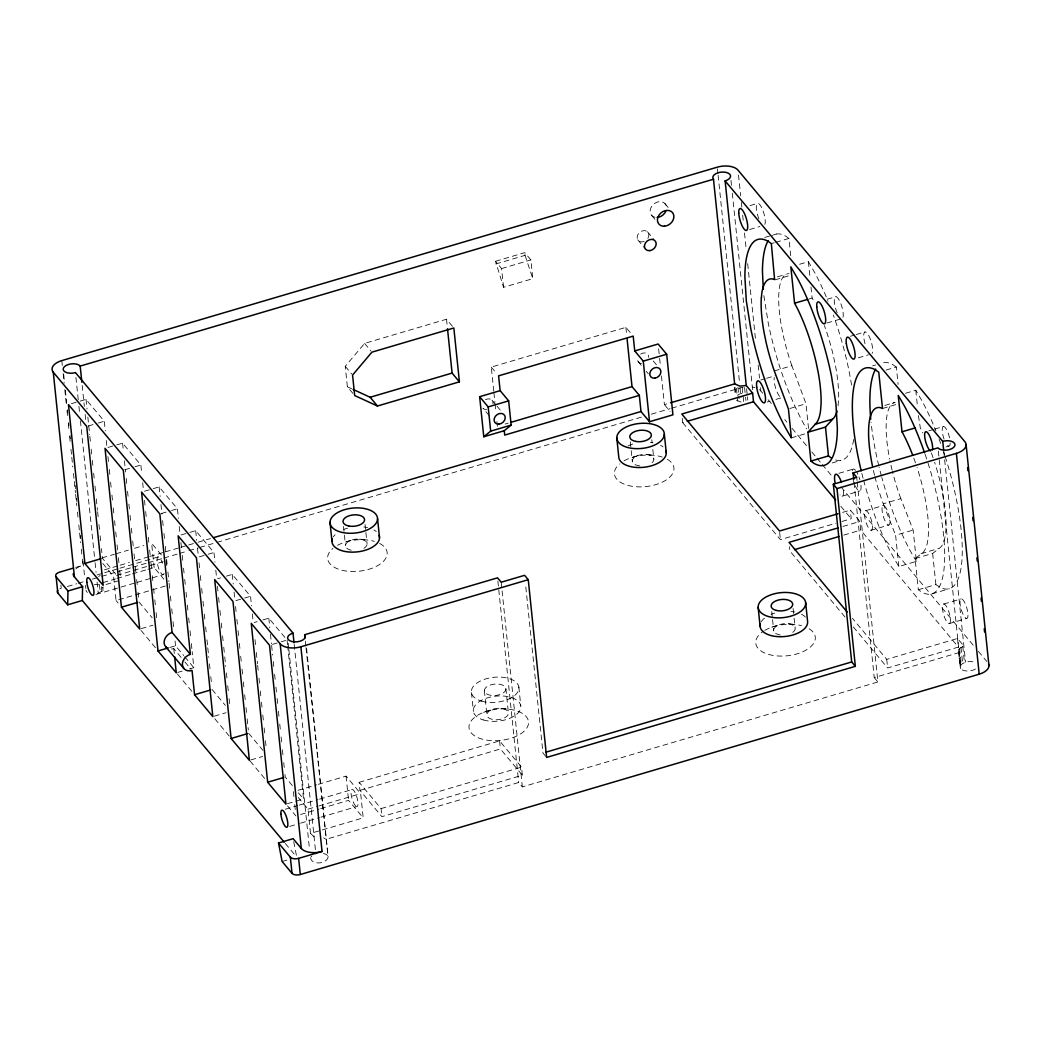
<?xml version="1.0" encoding="UTF-8"?>
<svg xmlns="http://www.w3.org/2000/svg" width="1041" height="1041" viewBox="0 0 1041 1041"><rect width="100%" height="100%" fill="white"/><g stroke="black" fill="none" stroke-linecap="round" stroke-linejoin="round"><path stroke-width="0.75" stroke-dasharray="5 3.75" d="M838.057 405.795L838.591 399.497A76.37 21.692 73.6 0 0 835.65 366.679L833.711 357.258A76.37 21.692 73.6 0 0 824.381 325.547M310.634 857.68C310.999 865.552 327.577 864.056 328.11 856.678L306.627 648.751M975.443 669.025A8.914 4.684 -5.9 0 1 961.429 669.35L960.401 668.179L958.41 650.833L959.581 648.387L963.901 646.084L957.538 638.471L886.724 659.369L852.423 618.289M958.696 649.584L960.401 668.179M97.581 593.591L103.072 590.494L102.994 586.916M960.375 665.746L962.639 663.468L966.373 661.998A8.914 4.684 -5.9 0 1 975.014 662.414M352.847 393.355L347.369 386.784L345.248 366.315L364.597 343.4L446.524 319.223L452.926 326.887M311.09 856.86L311.845 856.092M927.999 463.037A117.737 33.429 73.6 0 1 922.3 592.446L918.318 589.766L915.104 558.588L922.144 553.226A76.37 21.692 73.6 0 0 917.043 467.461M915.104 558.588L932.658 553.409L939.698 548.047A76.37 21.692 73.6 0 0 934.61 462.282M98.622 576.467L100.248 575.478M483.597 712.343A29.916 15.719 -5.9 0 1 528.555 722.402A29.916 15.719 -5.9 0 1 484.13 739.63A29.916 15.719 -5.9 0 1 483.597 712.343L493.863 708.96M346.328 541.762L352.287 539.824M632.72 457.246L638.927 455.229M771.758 627.202L779.436 624.704M495.516 261.265L524.768 252.638L530.871 259.925L532.797 278.663L503.545 287.303L495.516 261.265L501.606 268.565L503.545 287.303M495.789 263.959L525.054 255.331L524.768 252.638M501.606 268.565L530.871 259.925M71.387 403.7L78.7 401.54M80.17 401.11L86.026 399.38L104.295 421.267L105.297 430.896M749.988 205.611L757.301 203.45M749.624 229.527L759.865 226.509M88.212 426.016L96.982 423.427M98.453 422.984L104.295 421.267M764.693 237.465L772.006 235.318M773.463 234.876L776.391 234.017M771.342 243.633L774.27 242.761M775.727 242.332L788.896 238.454L790.692 255.761M107.952 447.461L115.265 445.301M116.722 444.871L122.578 443.141L140.86 465.015L141.693 473.043M799.605 264.271L808.376 261.681L815.298 273.64A117.737 33.429 73.6 0 1 828.011 301.161M777.458 276.841L786.228 274.251M124.764 469.764L133.547 467.175M135.005 466.745L140.86 465.015M775.077 279.834L789.716 275.514M493.772 391.104L491.287 367.083L625.888 327.368L631.38 333.927M144.504 491.222L151.817 489.062M153.287 488.632L159.13 486.902L177.412 508.776L178.414 518.405M809.208 298.91L812.136 298.051L814.687 302.827M827.153 299.261L835.923 296.672M161.316 513.525L170.099 510.936M171.557 510.506L177.412 508.776M826.97 323.022L841.596 318.702M505.145 424.051L508.242 423.14M850.354 336.269L854.752 334.968M856.209 334.538L864.993 331.949M102.044 557.898L114.445 554.241M115.993 553.786L128.381 550.129M134.575 548.295L143.879 545.549M181.056 534.983L188.382 532.823M189.839 532.38L195.695 530.663L213.978 552.537L214.966 562.166M75.642 567.423L82.955 565.276L82.122 557.208M774.309 370.921L791.876 365.742L805.981 403.739L808.805 431.078M104.451 569.843L118.479 565.692M120.04 565.237L129.396 562.478M135.642 560.631L148.121 556.948M149.683 556.493L163.71 552.355M165.272 551.886L179.312 547.748M180.874 547.293L187.107 545.445M188.668 544.99L196.476 542.686M198.037 542.218L210.503 538.548M661.438 375.905L664.405 404.611L668.986 403.257M97.06 574.944L103.163 573.149M104.686 572.693L118.427 568.646M119.962 568.191L158.128 556.922M760.75 380.004L765.135 378.703M766.592 378.273L775.376 375.684M67.444 586.499L76.787 583.741M78.348 583.285L84.568 581.451M92.363 579.147L100.144 576.844M101.706 576.389L115.72 572.251M117.269 571.795L131.283 567.657M132.845 567.202L146.859 563.064M148.408 562.608L162.422 558.47M163.984 558.015L177.998 553.877M179.559 553.422L187.341 551.118M188.902 550.663L198.245 547.904M199.794 547.436L215.37 542.842M216.931 542.387L643.572 416.491M651.354 414.188L670.04 408.684M671.601 408.215L740.112 388.007A15.914 8.354 -5.9 0 1 743.079 387.304M116.67 575.4L163.151 561.685M858.239 357.831L868.48 354.812M103.007 582.596L115.395 578.939M116.943 578.471L130.893 574.359M132.441 573.903L146.378 569.791M147.926 569.336L154.133 567.501L163.879 579.173M106.091 584.469L117.789 581.008M199.338 556.857L206.652 554.697M208.122 554.267L213.978 552.537M95.876 594.502L135.577 582.791M137.1 582.348L150.841 578.289M152.376 577.833L163.06 574.684M872.631 365.872L875.559 365.001M682.245 418.339L682.688 422.646L685.759 421.735M767.165 401.995L770.093 401.136M775.948 399.406L781.791 397.675A11.451 3.253 73.6 0 1 776.378 390.31A11.451 3.253 73.6 0 1 774.231 377.571M886.073 370.036L896.314 367.018L898.11 384.389M102.851 563.48L113.573 576.311L116.072 600.553L165.649 585.927M789.885 408.488L805.981 403.739M217.621 578.731L220.549 577.872M226.404 576.141L232.247 574.424L250.53 596.298L251.519 605.927M905.553 393.264L915.794 390.245L921.402 399.809A117.737 33.429 73.6 0 1 935.885 430.87M884.863 405.43L895.104 402.399A76.37 21.692 73.6 0 0 889.652 459.068M882.508 408.514L897.147 404.194M141.186 628.66L152.884 625.199M235.904 600.618L243.217 598.458M244.674 598.028L250.53 596.298M791.407 437.871L806.046 433.55M169.709 647.515L175.552 645.784L183.684 655.505M254.173 622.492L257.101 621.633M262.957 619.902L268.812 618.172L286.067 638.836M928.832 430.818L933.217 429.53M934.688 429.1L943.471 426.498A10.189 2.889 73.6 0 1 949.717 438.573M832.175 462.946L840.959 460.356M838.877 473.33L853.516 469.01M272.456 644.379L279.769 642.219M281.239 641.79L285.624 640.488M177.738 672.421L182.123 671.12M189.449 668.96L193.834 667.671L192.182 651.614M945.983 446.966L948.911 446.095M842.078 496.232L859.632 491.053M842.637 512.393L850.328 510.116L859.827 521.476L860.712 530.103L958.423 647.086L887.609 667.984L853.308 626.916M874.895 476.7A76.37 21.692 73.6 0 0 883.275 503.805L900.829 498.626L913.165 530.077L916.392 561.359L898.838 566.538L893.243 556.961A117.737 33.429 73.6 0 1 863.47 479.706M865.787 510.676L883.341 505.497M682.688 422.646L780.399 539.628L835.819 523.272M841.987 521.463L851.226 518.73L850.328 510.116M842.885 526.473L859.827 521.476M214.303 716.169L226.001 712.721M843.783 535.1L860.712 530.103M871.109 530.285A10.189 2.889 73.6 0 0 869.703 515.503A10.189 2.889 73.6 0 0 864.537 515.646A10.189 2.889 73.6 0 0 871.109 530.285L888.676 525.093A10.189 2.889 73.6 0 0 887.257 510.324A10.189 2.889 73.6 0 0 882.091 510.467A10.189 2.889 73.6 0 0 888.676 525.093M898.838 566.538L895.611 535.256L913.165 530.077M921.012 553.721L938.579 548.542M250.855 759.93L262.553 756.482M918.318 589.766L935.885 584.587L939.854 587.254A117.737 33.429 73.6 0 0 945.098 456.387M931.76 593.93L949.314 588.751M298.038 790.288L316.633 784.797M318.182 784.341L346.067 776.118L360.68 793.619L363.192 817.862L310.517 833.399L308.019 809.156L298.26 797.497M943.719 604.04L961.272 598.848M359.132 782.325L499.589 740.88L521.528 767.126L522.361 775.207L381.904 816.665L359.965 790.405L359.132 782.325L381.058 808.584L381.904 816.665M287.407 803.691L303.504 798.941L287.745 646.474M285.273 809.247L297.739 805.578M299.301 805.109L318.012 799.592M319.574 799.137L352.313 789.468M359.965 790.405L500.422 748.96L522.361 775.207M308.019 809.156L317.31 806.424M318.858 805.968L360.68 793.619M300.55 814.517L319.132 809.039M320.68 808.584L348.566 800.347L363.192 817.862M949.158 623.624A10.189 2.889 73.6 0 0 947.622 608.699A10.189 2.889 73.6 0 0 942.534 609.167A10.189 2.889 73.6 0 0 949.158 623.624L966.712 618.445A10.189 2.889 73.6 0 0 965.176 603.52A10.189 2.889 73.6 0 0 960.101 603.988A10.189 2.889 73.6 0 0 966.712 618.445M289.697 826.398L299.053 823.626M300.615 823.171L319.314 817.653M320.875 817.185L356.738 806.606A8.914 2.524 73.6 0 0 355.762 794.023A8.914 2.524 73.6 0 0 351.064 793.476A8.914 2.524 73.6 0 0 356.738 806.606M381.058 808.584L521.528 767.126M854.075 482.595L874.232 677.6L959.164 652.538L958.41 650.833M857.237 482.139L877.888 681.972L522.348 786.892L518.691 782.52L325.82 839.384A8.914 4.684 -5.9 0 0 323.569 837.888M282.124 861.506L289.45 859.346M646.292 454.501L653.084 455.242M359.652 539.147L366.692 539.902M501.228 708.374L508.659 709.168M788.531 623.806L796.912 624.73M736.468 400.212L741.491 402.268L741.153 399.028M347.369 386.784L351.637 388.748M896.314 367.018L892.332 364.337A117.737 33.429 73.6 0 0 882.885 362.854M788.896 238.454L786.059 236.359A117.737 33.429 73.6 0 0 772.344 235.747M664.965 203.594L668.621 207.966M651.718 215.5L657.196 222.058M647.437 231.727L653.826 239.378M637.73 239.794L645.043 248.552M759.357 389.633A15.914 8.354 -5.9 0 1 760.828 390.974L762.91 393.472M768.115 399.692L773.32 405.925M784.771 419.627L786.853 422.125M792.058 428.358L806.632 445.795M811.837 452.028L816.001 457.012M817.042 458.248L821.206 463.232M822.247 464.481L832.644 476.947M840.972 486.902L974.207 646.383M978.371 651.367L986.686 661.321M840.829 506.29L851.226 518.73M653.201 360.928L658.276 367.005M638.172 361.656L641.217 365.3M646.292 371.377L648.322 373.81M844.993 616.962L789.898 551.001L789.455 546.681M664.405 404.611L670.092 411.416M874.232 677.6L877.888 681.972M491.287 367.083L496.765 373.654M491.977 400.16L496.036 405.027M497.051 406.237L502.126 412.314M489.062 415.515L482.972 408.228A6.051 4.854 -39.9 0 0 486.628 409.555M364.597 343.4L370.986 351.064M345.248 366.315L351.65 373.979M545.718 756.339L542.973 753.046L525.445 583.389M161.368 554.931L151.622 543.272L154.133 567.501M115.642 574.072L102.434 558.262L101.445 548.633M139 602.023L152.194 617.834M184.699 656.728L193.834 667.671M212.117 689.545L225.311 705.343M248.669 733.306L262.892 750.327M292.339 785.565L285.221 777.067L284.896 773.853M298.429 792.865L303.504 798.941M171.466 648.998A9.551 7.651 -39.9 0 0 173.769 648.608L183.932 660.762M184.947 661.985L191.037 669.272M116.072 600.553L118.153 603.038M141.029 630.43L156.618 649.103M177.399 673.995L192.988 692.668M214.823 718.797L229.371 736.234M250.165 761.127L265.754 779.8M287.576 805.942L295.891 815.897M310.517 833.399L314.876 837.576A8.914 4.684 -5.9 0 1 317.154 837.185M285.312 843.483L295.722 855.936M916.392 561.359L910.797 551.782A117.737 33.429 73.6 0 1 881.818 477.507M306.002 647.606L328.11 856.678M883.275 503.805L895.611 535.256M525.054 255.331L532.797 278.663M293.731 841.766L296.464 855.637M851.616 385.079L849.014 370.817A117.737 33.429 73.6 0 0 833.334 315.059M763.86 295.67L768.336 323.556A117.737 33.429 73.6 0 0 806.58 428.827M943.758 451.091L965.567 662.245M962.808 646.422L964.473 662.57M960.973 647.307L962.639 663.468M959.581 648.387L961.246 664.548M938.344 451.091L960.83 668.699M957.538 638.471L958.423 647.086M915.794 390.245L917.602 407.643M918.409 415.554L920.322 427.968A76.37 21.692 73.6 0 1 922.899 433.017M932.658 553.409L935.885 584.587M886.724 659.369L887.609 667.984M856.73 477.312L857.068 480.526M808.376 261.681L810.184 279.079M810.991 286.978L812.136 298.051M793.099 608.451L793.932 616.532M794.101 618.146L795.103 627.84M779.657 532.445L780.399 539.628M738.511 174.992L740.685 195.942M741.348 202.396L741.843 207.224M742.675 215.279L743.508 223.347M744.51 233.015L746.176 249.137M747.672 263.646L755.506 339.392M758.173 365.183L759.501 378.078M760.503 387.746L760.828 390.974M730.964 180.327L731.628 186.781M732.304 193.223L752.617 389.868M771.732 611.548L772.396 618.016M772.565 619.629L773.736 630.937M746.605 388.761L747.269 395.229M747.438 396.842L747.763 400.082M744.562 387.577L745.395 395.658M745.564 397.272L745.903 400.512M742.246 387.812L743.755 402.36M717.457 168.785L717.952 173.626M718.121 175.239L739.604 383.166M739.982 387.72L740.984 397.415M737.926 387.317L739.097 398.625M736.377 388.228L737.718 401.149M734.972 387.122L735.961 395.372M734.53 387.629L735.362 395.684M658.641 348.8L659.46 356.777M659.63 358.364L660.449 366.341M651.822 439.744L652.16 442.972M652.824 449.439L653.826 459.133M625.888 327.368L626.721 335.371M630.299 441.865L632.303 461.254M493.928 392.704L494.93 402.307M495.087 403.908L495.919 411.924M496.908 421.527L497.416 426.329M518.834 686.969L520.786 705.811M501.189 582.218L522.348 786.892M497.871 581.073L518.691 782.52M505.913 688.921A10.813 5.686 -5.9 0 1 489.856 695.141A10.813 5.686 -5.9 0 1 489.66 685.277A10.813 5.686 -5.9 0 1 505.913 688.921L508.424 713.15A10.813 5.686 -5.9 0 1 492.354 719.383A10.813 5.686 -5.9 0 1 492.159 709.52A10.813 5.686 -5.9 0 1 508.424 713.15M499.589 740.88L500.422 748.96M446.524 319.223L447.344 327.147M484.364 690.638L486.876 714.881M471.456 692.603L473.395 711.445M365.066 524.443L365.729 530.91M365.898 532.524L367.07 543.831M343.517 526.408L345.521 545.796M346.067 776.118L348.566 800.347M305.338 641.165L305.833 646.006M294.187 644.392L315.839 853.932M288.214 643.325L288.721 648.166M288.891 649.779L309.541 849.638M287.082 640.059L287.589 644.873M293.393 791.654L294.056 798.122M294.733 804.589L295.397 811.043M268.812 618.172L269.801 627.801M270.465 634.229L271.467 643.859M271.623 645.459L272.625 655.088M273.289 661.503L273.952 667.932M274.616 674.347L275.279 680.762M275.943 687.19L276.438 692.005M277.101 698.42L277.765 704.848M278.428 711.263L279.092 717.678M279.756 724.107L280.419 730.522M281.083 736.937L281.747 743.365M282.41 749.78L283.074 756.195M283.738 762.624L284.232 767.438M252.351 613.956L253.184 621.971M255.006 639.629L255.67 646.045M256.333 652.473L257.491 663.703M257.661 665.303L258.324 671.731M258.988 678.146L259.651 684.562M260.315 690.99L260.81 695.804M261.473 702.22L262.137 708.635M262.8 715.063L263.464 721.478M264.128 727.893L264.791 734.321M265.455 740.737L266.119 747.165M232.247 574.424L233.249 584.053M234.069 592.069L234.902 600.097M235.565 606.513L236.229 612.941M236.893 619.356L237.387 624.171M238.051 630.586L238.714 637.014M239.378 643.429L240.042 649.844M240.705 656.272L241.369 662.688M242.032 669.103L242.696 675.531M243.36 681.946L244.023 688.361M244.687 694.789L245.182 699.604M246.014 707.62L246.509 712.434M247.172 718.863L248.344 730.092M215.799 570.195L216.632 578.223M217.452 586.239L217.946 591.054M218.61 597.482L219.274 603.897M219.937 610.312L220.601 616.74M221.265 623.156L221.772 627.97M222.592 635.999L223.099 640.814M223.763 647.229L224.583 655.257M224.752 656.858L225.754 666.487M226.417 672.902L227.068 679.331M227.732 685.746L228.395 692.161M229.059 698.589L229.723 705.004M195.695 530.663L196.684 540.292M197.517 548.308L198.35 556.336M199.013 562.752L199.677 569.18M200.34 575.595L201.004 582.01M201.668 588.438L202.331 594.853M202.995 601.269L203.659 607.697M204.322 614.112L204.986 620.54M205.65 626.955L206.313 633.37M206.977 639.799L207.64 646.214M207.797 647.814L208.799 657.444M209.462 663.872L210.126 670.287M210.789 676.702L211.453 683.13M179.234 526.434L180.067 534.462M180.9 542.478L181.563 548.906M182.227 555.321L182.891 561.737M183.554 568.165L184.049 572.979M184.712 579.395L185.376 585.81M186.04 592.238L186.703 598.653M187.367 605.068L188.031 611.496M188.694 617.912L189.358 624.327M190.022 630.755L190.685 637.17M191.349 643.585L192.012 650.013M159.13 486.902L160.132 496.531M160.965 504.56L161.954 514.189M162.617 520.604L163.281 527.019M163.944 533.447L164.608 539.863M165.272 546.278L165.935 552.706M166.599 559.121L167.263 565.536M167.926 571.964L168.915 581.594M169.084 583.194L169.748 589.609M170.412 596.038L171.075 602.453M171.739 608.868L172.403 615.296M173.066 621.711L173.73 628.126M175.057 640.97L175.552 645.784M166.248 560.774L166.742 565.614M173.769 648.608L174.276 653.462M142.682 482.673L143.515 490.701M144.504 500.331L144.998 505.145M145.662 511.56L146.326 517.989M146.989 524.404L147.653 530.819M148.316 537.247L148.98 543.662M149.644 550.077L150.307 556.506M150.971 562.921L151.635 569.336M152.298 575.764L152.793 580.579M153.626 588.594L154.12 593.409M154.784 599.837L155.447 606.252M156.111 612.668L156.775 619.096M122.578 443.141L123.411 451.169M124.399 460.799L125.571 472.028M126.221 478.444L126.885 484.872M127.549 491.287L128.212 497.702M128.876 504.13L129.383 508.945M130.047 515.36L130.711 521.788M131.374 528.203L132.038 534.619M132.701 541.047L133.365 547.462M134.029 553.877L134.692 560.305M135.343 566.72L136.007 573.136M136.67 579.564L137.334 585.979M137.998 592.394L138.505 597.209M106.286 440.525L106.95 446.94M107.952 456.57L108.615 462.985M109.279 469.413L109.943 475.828M110.606 482.243L111.27 488.671M111.934 495.087L112.597 501.502M113.261 507.93L113.924 514.345M114.588 520.76L115.083 525.575M115.746 532.003L116.41 538.418M117.073 544.833L117.737 551.262M118.401 557.677L119.064 564.105M119.728 570.52L120.548 578.549M86.026 399.38L87.015 409.009M87.847 417.038L89.669 434.696M89.838 436.296L90.502 442.711M91.166 449.139L91.66 453.954M92.324 460.369L92.987 466.784M93.651 473.213L94.315 479.628M94.978 486.043L95.642 492.471M96.306 498.886L97.464 510.116M97.633 511.73L98.296 518.145M98.96 524.56L99.455 529.375M100.118 535.803L100.782 542.218M82.174 385.43L84.334 406.38M85.167 414.435L86 422.503M102.747 587.254L103.072 590.494M101.419 586.786L101.927 591.639M99.455 584.548L100.287 592.628M75.928 377.376L78.257 399.939M78.934 406.393L79.767 414.448M80.43 420.889L94.913 561.099M95.082 562.713L96.084 572.381M97.086 582.062L98.244 593.37M63.683 374.226L64.516 382.281M65.349 390.336L66.676 403.231M67.34 409.686L67.678 412.9M68.68 422.581L69.005 425.795M70.007 435.476L70.346 438.69M75.173 485.444L75.512 488.658M76.5 498.34L76.839 501.554M80.339 535.412L80.664 538.626M83.007 561.19L84.503 575.699M85.505 585.38L85.83 588.594M61.809 360.602L62.304 365.443M63.137 373.498L64.139 383.166M64.802 389.607L66.299 404.116M66.975 410.557L67.639 417.012M68.303 423.453L68.966 429.907M69.63 436.348L70.294 442.789M70.97 449.244L71.634 455.685M71.803 457.298L72.792 466.967M73.469 473.408L74.132 479.862M74.301 481.476L75.459 492.757M75.629 494.358L76.8 505.64M77.463 512.094L78.127 518.535M78.791 524.976L79.454 531.43M79.623 533.044L80.625 542.712M81.289 549.154L81.953 555.595M60.885 585.107L61.211 588.334A6.363 3.344 -5.9 0 0 59.779 588.881M737.418 395.307A8.914 4.684 -5.9 0 1 745.603 392.873M87.405 592.42A8.914 4.684 -5.9 0 1 86 590.208M94.432 584.652A8.914 4.684 -5.9 0 1 98.921 584.834M323.322 853.503A8.914 4.684 -5.9 0 1 327.486 855.546M75.85 568.893A15.914 8.354 -5.9 0 1 82.955 565.276M485.444 399.718A6.051 4.854 -39.9 0 1 492.992 403.856M640.618 354.096A6.051 4.854 -39.9 0 1 648.725 357.388M641.412 363.595A6.051 4.854 -39.9 0 1 637.573 359.119M752.24 387.083A15.914 8.354 -5.9 0 1 754.985 387.655M761.179 621.932A23.865 12.544 -5.9 0 1 764.979 617.768M771.069 614.359A23.865 12.544 -5.9 0 1 774.738 613.058M790.978 611.47A23.865 12.544 -5.9 0 1 794.817 612.017M801.375 614.19A23.865 12.544 -5.9 0 1 805.812 617.534M333.367 536.831A23.865 12.544 -5.9 0 1 335.111 534.71M343.777 529.44A23.865 12.544 -5.9 0 1 347.525 528.229M363.79 526.98A23.865 12.544 -5.9 0 1 367.551 527.631M373.901 529.947A23.865 12.544 -5.9 0 1 376.282 531.561M628.126 445.847A23.865 12.544 -5.9 0 1 634.164 443.635M650.43 442.347A23.865 12.544 -5.9 0 1 652.98 442.724M660.58 445.275A23.865 12.544 -5.9 0 1 662.987 446.888M780.308 634.971A10.813 5.686 -5.9 0 1 775.011 627.32A10.813 5.686 -5.9 0 1 790.718 624.288A10.813 5.686 -5.9 0 1 792.37 632.655M351.207 550.234A10.813 5.686 -5.9 0 1 347.824 541.919A10.813 5.686 -5.9 0 1 364.324 540.409A10.813 5.686 -5.9 0 1 361.982 549.245M639.838 465.874A10.813 5.686 -5.9 0 1 633.227 458.6A10.813 5.686 -5.9 0 1 648.569 454.878A10.813 5.686 -5.9 0 1 651.627 463.024M655.049 217.309A8.914 7.144 -39.9 0 1 653.462 204.322A8.914 7.144 -39.9 0 1 666.526 207.003M644.158 241.46A6.363 5.101 -39.9 0 1 637.144 237.114A6.363 5.101 -39.9 0 1 644.899 230.647A6.363 5.101 -39.9 0 1 647.892 238.337M164.062 573.37A9.226 2.616 73.6 0 1 159.234 569.778A9.226 2.616 73.6 0 1 157.373 557.547A9.226 2.616 73.6 0 1 162.526 563.272M809.156 628.79A29.916 15.719 -5.9 0 1 805.031 650.638A29.916 15.719 -5.9 0 1 764.172 652.759A29.916 15.719 -5.9 0 1 763.547 631.158M764.758 630.404A29.916 15.719 -5.9 0 1 801.518 625.654M379.614 543.415A29.916 15.719 -5.9 0 1 378.937 564.886A29.916 15.719 -5.9 0 1 338.533 569.206A29.916 15.719 -5.9 0 1 332.951 548.399M337.531 545.315A29.916 15.719 -5.9 0 1 374.435 541.372M667.242 459.25A29.916 15.719 -5.9 0 1 665.186 480.591A29.916 15.719 -5.9 0 1 625.186 484.533A29.916 15.719 -5.9 0 1 619.499 463.974M624.001 460.851A29.916 15.719 -5.9 0 1 662.271 457.077M843.405 490.467A11.451 3.253 73.6 0 1 840.022 494.904M758.915 218.857A11.451 3.253 73.6 0 1 756.677 204.283A11.451 3.253 73.6 0 1 762.637 209.801A11.451 3.253 73.6 0 1 764.875 224.388M860.959 485.288A11.451 3.253 73.6 0 1 855.247 485.809M854.18 483.18A11.451 3.253 73.6 0 1 853.282 480.33M852.28 470.636A11.451 3.253 73.6 0 1 855.572 470.337M856.743 472.028A11.451 3.253 73.6 0 1 857.901 474.267M858.968 476.895A11.451 3.253 73.6 0 1 859.879 479.732M837.159 312.821A11.451 3.253 73.6 0 1 834.557 297.921A11.451 3.253 73.6 0 1 840.373 302.554A11.451 3.253 73.6 0 1 842.963 317.44M865.045 343.751A11.451 3.253 73.6 0 1 864.733 332.066A11.451 3.253 73.6 0 1 870.744 340.251A11.451 3.253 73.6 0 1 872.111 353.367M950.186 443.037A10.189 2.889 73.6 0 1 946.035 443.414M944.057 439.094A10.189 2.889 73.6 0 1 943.471 426.498M791.876 365.742A76.37 21.692 73.6 0 1 783.639 337.115L781.7 327.694A76.37 21.692 73.6 0 1 778.759 294.863L779.293 288.578A76.37 21.692 73.6 0 1 789.026 273.679M853.685 439.484A117.737 33.429 73.6 0 1 833.88 459.315M900.829 498.626A76.37 21.692 73.6 0 1 892.449 471.521M892.111 470.155A76.37 21.692 73.6 0 1 889.964 460.642M931.37 452.965A76.37 21.692 73.6 0 1 934.154 460.942M881.415 476.01A117.737 33.429 73.6 0 1 879.125 467.136M878.773 465.652A117.737 33.429 73.6 0 1 871.057 422.243M939.099 439.172A117.737 33.429 73.6 0 1 940.661 443.401M943.653 452.028A117.737 33.429 73.6 0 1 944.616 454.93M863.067 478.222A117.737 33.429 73.6 0 1 861.571 472.315M925.124 454.318A117.737 33.429 73.6 0 1 927.531 461.566M874.557 475.334A76.37 21.692 73.6 0 1 873.074 468.97M913.803 458.144A76.37 21.692 73.6 0 1 916.601 466.121M483.388 719.943A23.865 12.544 -5.9 0 0 520.76 708.01A23.865 12.544 -5.9 0 0 487.123 697.951A23.865 12.544 -5.9 0 0 483.388 719.943M481.436 701.087A23.865 12.544 -5.9 0 0 518.821 689.155A23.865 12.544 -5.9 0 0 485.171 679.096A23.865 12.544 -5.9 0 0 481.436 701.087"/><path stroke-width="1.5" d="M284.271 842.234L82.317 600.488L67.678 604.808L67.977 591.002L56.136 576.818A6.363 3.344 -5.9 0 1 59.545 572.173L72.714 568.295M82.317 600.488L82.603 586.682L74.418 576.883A15.914 8.354 -5.9 0 1 73.195 573.76M807.92 432.262L815.962 423.492A76.37 21.692 73.6 0 0 820.503 410.974L821.037 404.676A76.37 21.692 73.6 0 0 818.096 371.858L816.144 362.437A76.37 21.692 73.6 0 0 797.133 308.006L794.582 303.23L790.822 266.86L797.731 278.819A117.737 33.429 73.6 0 1 831.46 375.996L835.936 403.869L837.354 428.241A117.737 33.429 73.6 0 1 813.724 463.193L810.9 461.098L807.92 432.262L825.474 427.083L833.516 418.313A76.37 21.692 73.6 0 0 837.029 411.078M500.135 390.648L479.641 396.699L483.779 436.752L490.675 431.143L511.157 425.092L508.659 400.863L500.135 390.648L498.6 375.84L633.201 336.113L634.737 350.921L643.26 361.136L649.519 421.722L672.941 414.825L666.669 354.226L658.146 344.024L634.737 350.921M483.779 436.752L504.273 430.701L511.157 425.092M294.017 642.778L293.028 633.11L75.433 372.548L74.757 372.769A8.914 4.684 -5.9 0 1 63.865 370.921A8.914 4.684 -5.9 0 1 67.899 364.649A8.914 4.684 -5.9 0 1 79.506 365.391L80.183 366.094L713.488 179.221A8.914 4.684 -5.9 0 1 718.238 172.715A8.914 4.684 -5.9 0 1 729.858 174.354A8.914 4.684 -5.9 0 1 725.122 180.874L942.756 441.423L943.549 441.163A8.914 4.684 -5.9 0 1 954.363 443.102A8.914 4.684 -5.9 0 1 950.16 449.361A8.914 4.684 -5.9 0 1 938.605 448.515L938.006 447.864L853.073 472.926L853.75 479.38M353.068 389.412L370.154 397.272L452.093 373.081L459.406 381.839L377.467 406.016L354.682 395.541L352.561 375.072L371.91 352.157L453.837 327.98L459.406 381.839M794.582 303.23L807.751 299.34M479.641 396.699L488.177 406.901L508.659 400.863M643.26 361.136L666.669 354.226M511.339 422.217L632.017 386.614L639.33 395.359L640.996 411.52L649.519 421.722M639.33 395.359L504.716 435.086L504.273 430.701M84.881 563.454L103.163 585.328L86.741 426.446L68.459 404.559L84.881 563.454L100.977 558.705M213.626 537.624L640.996 411.52M670.521 402.815L734.647 383.882L739.813 386.107L746.267 385.534L752.617 393.134L753.502 401.748L835.624 500.07M67.977 591.002L82.603 586.682M752.617 393.134L681.79 414.032L779.514 531.014L838.018 513.747M687.307 421.28L753.502 401.748M121.446 607.202L139.715 629.089L123.306 470.207L105.024 448.32L121.446 607.202L137.529 602.453M814.752 424.403L832.306 419.224M190.386 654.334L178.141 535.842L196.411 557.716L212.832 716.611L194.55 694.724L192.051 670.495A9.551 7.651 -39.9 0 1 182.435 665.004A9.551 7.651 -39.9 0 1 190.386 654.334L172.103 632.447L159.859 513.955L141.576 492.081L157.998 650.963L168.239 647.944M924.616 452.874A117.737 33.429 73.6 0 0 903.835 404.988L898.24 395.424L902 431.807L915.169 427.916M810.9 461.098L828.454 455.919L831.291 458.014M293.028 633.11A8.914 4.684 -5.9 0 0 288.344 639.629A8.914 4.684 -5.9 0 0 299.99 641.23A8.914 4.684 -5.9 0 0 304.675 634.724L497.533 577.846L501.189 582.218L524.599 575.322L528.255 579.694L546.629 757.432L855.351 666.331L836.977 488.593L833.321 484.221L856.73 477.312L853.073 472.926M836.977 488.593L956.38 453.355A15.914 8.354 -5.9 0 0 964.916 441.748L738.017 170.151A15.914 8.354 -5.9 0 0 717.288 167.172L61.809 360.602A15.914 8.354 -5.9 0 0 53.273 372.21L280.172 643.806A15.914 8.354 -5.9 0 0 300.888 646.786L528.255 579.694M194.55 694.724L210.646 689.975M838.265 527.839L789 542.374L847.218 612.069M794.517 549.635L839.163 536.453M231.115 738.485L249.398 760.359L232.976 601.477L214.693 579.603L231.115 738.485L247.211 733.736M267.667 782.246L285.95 804.12L269.528 645.238L251.245 623.364L267.667 782.246L283.764 777.497M546.096 752.136L851.694 661.946L855.351 666.331M988.638 664.08A15.914 8.354 -5.9 0 1 979.191 674.191L300.302 874.518A6.363 3.344 -5.9 0 1 292.014 873.334L282.124 861.506L278.507 843.002L293.133 838.682L301.317 848.48A15.914 8.354 -5.9 0 0 322.046 851.46L300.888 646.786M278.507 843.002L290.335 857.172A6.363 3.344 -5.9 0 0 298.637 858.357L322.046 851.46M370.154 397.272L377.467 406.016M165.753 646.812L184.036 668.699M157.998 650.963L176.28 672.85L174.602 656.689M56.136 576.818L57.802 592.98L67.678 604.808M902 431.807L902.768 433.147A76.37 21.692 73.6 0 1 912.671 455.125M966.126 444.871L988.95 665.693M967.583 467.539L967.909 470.766M972.736 517.507L973.075 520.734M976.9 557.807L977.239 561.021M981.064 598.094L981.403 601.321M984.239 628.725L984.565 631.952M956.38 453.355L979.191 674.191M942.756 441.423L943.588 449.478M833.321 484.221L851.694 661.946M825.474 427.083L828.454 455.919M805.669 602.817A23.865 12.544 -5.9 0 1 770.965 617.144A23.865 12.544 -5.9 0 1 769.117 595.504A23.865 12.544 -5.9 0 1 805.669 602.817L807.608 621.672A23.865 12.544 -5.9 0 1 782.858 636.663A23.865 12.544 -5.9 0 1 760.294 624.132M725.122 180.874L746.267 385.534M758.16 607.489L760.112 626.344M713.488 179.221L734.647 383.882M664.327 434.058A23.865 12.544 -5.9 0 1 628.868 447.786A23.865 12.544 -5.9 0 1 628.478 426.016A23.865 12.544 -5.9 0 1 664.327 434.058L666.279 452.913M627.046 338.572L632.017 386.614M616.793 437.845L618.731 456.7A23.865 12.544 -5.9 0 0 644.808 467.162A23.865 12.544 -5.9 0 0 665.876 450.766M488.177 406.901L490.675 431.143M447.513 328.735L452.093 373.081M377.558 518.769A23.865 12.544 -5.9 0 1 341.969 532.38A23.865 12.544 -5.9 0 1 341.825 510.597A23.865 12.544 -5.9 0 1 377.558 518.769L379.51 537.611M330.01 522.4L331.962 541.242M304.675 634.724L305 637.938M280.172 643.806L301.317 848.48M298.637 858.357L300.302 874.518M290.335 857.172L292.014 873.334M80.183 366.094L81.849 382.203M53.273 372.21L74.418 576.883M763.313 289.307L762.441 271.311A117.737 33.429 73.6 0 1 768.18 240.588M167.315 648.075A9.551 7.651 -39.9 0 1 164.504 639.838A9.551 7.651 -39.9 0 1 172.103 632.447M57.802 592.98A6.363 3.344 -5.9 0 1 57.789 590.416M379.132 535.451A23.865 12.544 -5.9 0 1 355.814 552.016A23.865 12.544 -5.9 0 1 332.313 539.03M665.889 211.089A8.914 7.144 -39.9 0 1 657.105 217.452M930.498 451.013A10.189 2.889 73.6 0 1 924.733 436.817A10.189 2.889 73.6 0 1 928.78 434.37A10.189 2.889 73.6 0 1 932.45 449.829M835.038 482.647A11.451 3.253 73.6 0 1 835.962 474.189A11.451 3.253 73.6 0 1 841.414 482.074M870.744 419.002A117.737 33.429 73.6 0 1 875.689 369.061M861.206 470.831A117.737 33.429 73.6 0 1 874.778 369.516L878.76 372.197L882.508 408.514L880.53 407.695A76.37 21.692 73.6 0 0 872.41 465.821M761.374 297.882L761.192 300.042A76.37 21.692 73.6 0 0 764.146 332.873L766.085 342.294A76.37 21.692 73.6 0 0 774.309 370.921L788.414 408.931L791.407 437.871L790.535 436.53A117.737 33.429 73.6 0 1 750.782 328.735L746.306 300.849L744.875 276.49A117.737 33.429 73.6 0 1 768.505 241.538L771.342 243.633L774.595 279.561A76.37 21.692 73.6 0 0 761.726 293.757L761.374 297.882M86.832 582.296A9.226 2.616 73.6 0 0 92.831 595.413A9.226 2.616 73.6 0 0 91.426 581.88A9.226 2.616 73.6 0 0 86.832 582.296M280.914 814.192A8.914 2.524 73.6 0 0 286.574 827.309A8.914 2.524 73.6 0 0 285.611 814.726A8.914 2.524 73.6 0 0 280.914 814.192M498.808 424.142A6.051 4.854 -39.9 0 0 504.859 415.801A6.051 4.854 -39.9 0 0 495.295 416.387A6.051 4.854 -39.9 0 0 498.808 424.142M655.023 378.143A6.051 4.854 -39.9 0 0 660.306 369.438A6.051 4.854 -39.9 0 0 650.651 370.934A6.051 4.854 -39.9 0 0 655.023 378.143M776.131 610.403A10.813 5.686 -5.9 0 0 792.682 604.6A10.813 5.686 -5.9 0 0 776.937 600.462A10.813 5.686 -5.9 0 0 776.131 610.403M348.696 525.991A10.813 5.686 -5.9 0 0 364.558 519.589A10.813 5.686 -5.9 0 0 348.097 516.154A10.813 5.686 -5.9 0 0 348.696 525.991M635.609 441.397A10.813 5.686 -5.9 0 0 651.328 434.891A10.813 5.686 -5.9 0 0 634.75 431.586A10.813 5.686 -5.9 0 0 635.609 441.397M664.418 226.196A8.914 7.144 -39.9 0 0 673.319 213.899A8.914 7.144 -39.9 0 0 659.226 214.797A8.914 7.144 -39.9 0 0 664.418 226.196M649.935 250.621A6.363 5.101 -39.9 0 0 655.596 241.499A6.363 5.101 -39.9 0 0 645.433 242.956A6.363 5.101 -39.9 0 0 649.935 250.621M846.307 343.322A11.451 3.253 73.6 0 0 853.841 359.119A11.451 3.253 73.6 0 0 851.772 341.942A11.451 3.253 73.6 0 0 846.307 343.322M816.769 306.978A11.451 3.253 73.6 0 0 824.043 323.881A11.451 3.253 73.6 0 0 822.819 307.733A11.451 3.253 73.6 0 0 816.769 306.978M738.746 213.067A11.451 3.253 73.6 0 0 745.837 230.477A11.451 3.253 73.6 0 0 745.083 214.993A11.451 3.253 73.6 0 0 738.746 213.067M756.69 387.07A11.451 3.253 73.6 0 0 764.237 402.854A11.451 3.253 73.6 0 0 762.155 385.664A11.451 3.253 73.6 0 0 756.69 387.07"/></g></svg>
